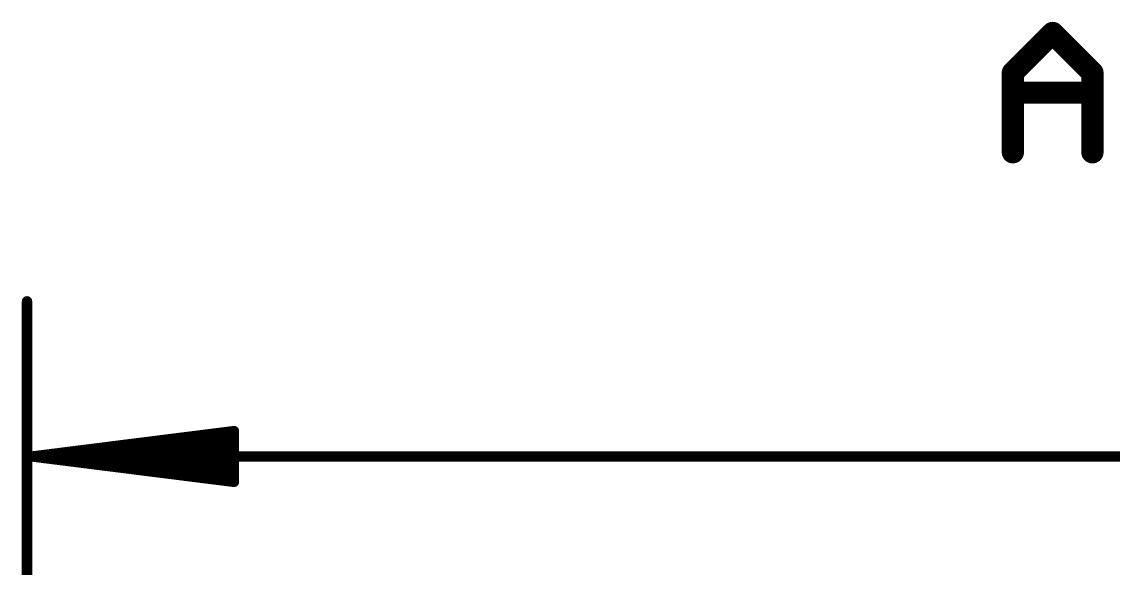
# Model space of a CAD drawing. Extents: x -52 to 61, y -28 to 22.
# Drawn here: x -26.23 to -12.52, y 14.85 to 21.72 of the extents above; entities that cross this region are included whole.
import ezdxf

# ---------------------------------------------------------------- set-up
doc = ezdxf.new("R2010")
doc.units = 0
doc.layers.add('47', color=253, linetype='CONTINUOUS')

msp = doc.modelspace()

# ---------------------------------------------------------------- linework, layer by layer
at = {"layer": '47'}
for points, const_width in [([(-13.7762, 21.0786), (-13.2762, 21.5786)], 0.2794), ([(-13.2762, 21.5786), (-12.7762, 21.0786)], 0.2794), ([(-13.7762, 20.0787), (-13.7762, 21.0786)], 0.2794), ([(-12.7762, 21.0786), (-12.7762, 20.0787)], 0.2794), ([(-13.7762, 20.8286), (-12.7762, 20.8286)], 0.2794), ([(-26.162, 2.54), (-26.162, 18.206)], 0.13), ([(-26.097, 16.256), (-23.562, 16.5752)], 0.13), ([(-23.562, 16.5752), (-23.562, 15.9368)], 0.13), ([(-26.097, 16.256), (-23.562, 16.516)], 0.13), ([(-26.097, 16.256), (-23.562, 16.386)], 0.13), ([(-26.097, 16.256), (26.097, 16.256)], 0.13), ([(-23.562, 15.9368), (-26.097, 16.256)], 0.13), ([(-23.562, 16.126), (-26.097, 16.256)], 0.13), ([(-23.562, 15.996), (-26.097, 16.256)], 0.13)]:
    msp.add_lwpolyline(points, dxfattribs=dict(at, const_width=const_width))
for points, const_width in [([(-13.2268, 21.628, 1), (-13.3256, 21.5292)], 0.1397), ([(-13.2268, 21.5292, 1), (-13.3256, 21.628)], 0.1397), ([(-13.7063, 21.0786, 1), (-13.846, 21.0786)], 0.1397), ([(-13.8255, 21.128, 1), (-13.7268, 21.0292)], 0.1397), ([(-12.7064, 21.0786, 1), (-12.8461, 21.0786)], 0.1397), ([(-12.8256, 21.0292, 1), (-12.7268, 21.128)], 0.1397), ([(-13.7762, 20.8985, 1), (-13.7762, 20.7588)], 0.1397), ([(-12.7762, 20.7588, 1), (-12.7762, 20.8985)], 0.1397), ([(-13.846, 20.0787, 1), (-13.7063, 20.0787)], 0.1397), ([(-12.8461, 20.0787, 1), (-12.7064, 20.0787)], 0.1397), ([(-26.1295, 18.206, 1), (-26.1945, 18.206)], 0.065), ([(-23.5295, 16.5752, 1), (-23.5945, 16.5752)], 0.065), ([(-23.5579, 16.543, 1), (-23.5661, 16.6075)], 0.065), ([(-23.5587, 16.4837, 1), (-23.5653, 16.5483)], 0.065), ([(-26.097, 16.2885, 1), (-26.097, 16.2235)], 0.065), ([(-26.0929, 16.2882, 1), (-26.1011, 16.2238)], 0.065), ([(-26.0987, 16.2885, 1), (-26.0953, 16.2235)], 0.065), ([(-26.0953, 16.2885, 1), (-26.0987, 16.2235)], 0.065), ([(-26.0937, 16.2883, 1), (-26.1003, 16.2237)], 0.065), ([(-26.1003, 16.2883, 1), (-26.0937, 16.2237)], 0.065), ([(-26.1011, 16.2882, 1), (-26.0929, 16.2238)], 0.065), ([(-23.5603, 16.3535, 1), (-23.5637, 16.4185)], 0.065), ([(-23.5637, 16.0935, 1), (-23.5603, 16.1585)], 0.065), ([(-23.5653, 15.9637, 1), (-23.5587, 16.0283)], 0.065), ([(-23.5945, 15.9368, 1), (-23.5295, 15.9368)], 0.065), ([(-23.5661, 15.9045, 1), (-23.5579, 15.969)], 0.065)]:
    msp.add_lwpolyline(points, format="xyb", dxfattribs=dict(at, const_width=const_width))

doc.saveas('drawing.dxf')
